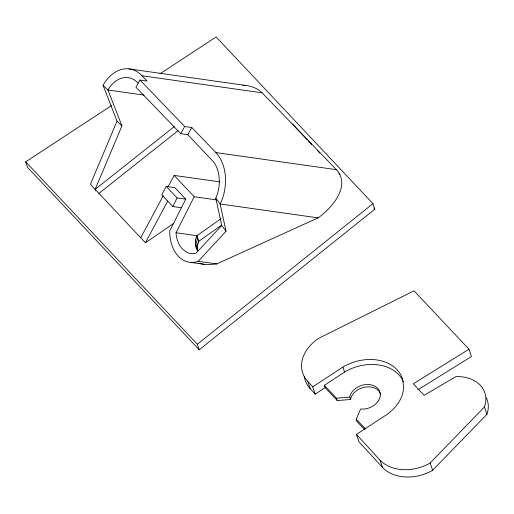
<?xml version="1.0" encoding="UTF-8"?>
<svg xmlns="http://www.w3.org/2000/svg" width="514" height="514" viewBox="0 0 514 514"><rect width="100%" height="100%" fill="white"/><g stroke="black" fill="none" stroke-linecap="round" stroke-linejoin="round"><path stroke-width="0.77" d="M197.871 250.459C194.626 246.251 194.877 240.372 196.958 235.72L220.93 218.72M197.434 250.389L197.562 245.229L198.834 241.265L221.515 225.19M403.4 381.729A41.377 31.181 -18.7 0 0 344.573 372.033L324.334 385.301L325.131 387.659L337.287 400.573L350.574 399.474L349.777 397.116L350.432 394.668A15.748 11.867 -18.7 0 1 368.872 384.543A15.748 11.867 -18.7 0 1 380.071 396.827A15.748 11.867 -18.7 0 1 363.584 409.093L360.59 409.035L356.221 419.186L357.018 421.544L364.612 429.614M350.574 399.474L351.235 397.02A15.748 11.867 -18.7 0 1 366.527 386.939A15.748 11.867 -18.7 0 1 380.656 394.225M190.514 262.365L204.443 264.344L210.38 264.53L216.741 263.926L318.089 217.885C331.671 208.298 351.3 185.991 336.439 169.691L262.134 92.822L141.98 75.77A38.955 27.326 -81.9 0 0 103.051 85.298L117.038 121.124L90.406 184.32L145.404 242.769L173.925 223.327M95.63 190.758L95.161 189.37L121.94 125.84L107.953 90.008L103.051 85.298M172.775 206.525L177.099 197.954L166.266 186.441L161.775 194.832L172.775 206.525L181.41 207.752M166.266 186.441L174.901 187.661L185.734 199.181L169.704 230.959A34.907 24.486 -81.9 0 0 198.25 261.298L216.741 263.926M141.98 75.77L147.062 81.051L139.969 80.043L135.921 87.181L180.658 133.653L187.751 134.662L213.875 162.199A30.185 21.17 -81.9 0 1 215.809 198.205L221.707 225.44L196.142 253.126L194.395 253.563A26.124 18.324 -81.9 0 1 185.997 251.899L181.603 248.153A26.124 18.324 -81.9 0 1 176.077 233.607L176.039 232.746L194.202 196.733L174.137 175.409L168.123 186.621M140.701 237.77L163.24 195.731M145.404 242.769L167.757 201.013M180.658 133.653L184.706 126.515L191.799 127.523L215.938 152.587L336.439 169.691M187.751 134.662L191.799 127.523M198.25 261.298L226.031 231.216L220.133 203.981L215.809 198.205M315.223 394.148L312.75 386.843L342.896 367.08A41.377 31.181 -18.7 0 1 402.269 378.15L403.676 386.207A41.377 31.181 -18.7 0 1 383.566 416.642L356.44 434.426L380.007 460.094A38.955 29.356 -18.7 0 0 428.413 463.988L430.16 462.966L484.471 406.972A34.907 26.304 -18.7 0 0 455.924 376.634L424.153 395.324L413.314 383.804L468.98 349.224L414.021 290.815L318.699 338.347A38.955 29.356 -18.7 0 0 307.79 381.433L310.263 388.745L315.223 394.148L325.131 387.659M356.44 434.426L358.913 441.732L382.48 467.406A38.955 29.356 -18.7 0 0 430.886 471.299L432.634 470.278L486.944 414.278A34.907 26.304 -18.7 0 0 486.321 397.746M372.946 203.647L374.822 209.198L199.226 349.79L197.35 344.245L372.946 203.647L216.131 36.989L159.803 73.913M95.161 189.37L174.4 126.502M98.926 193.425L178.165 130.55M199.226 349.79L27.576 167.371L25.7 161.82L111.525 105.563M417.824 389.85L471.454 356.53L468.98 349.224M324.334 385.301L336.49 398.215L349.777 397.116M242.82 85.273C249.83 85.568 257.084 87.74 262.134 92.822M129.11 68.908L245.91 85.485M144.087 95.141L107.953 90.008L109.726 87.245A30.185 21.17 -81.9 0 1 135.69 80.884L138.112 83.095M174.137 175.409L219.883 181.898M194.202 196.733L216.285 199.869M318.089 217.885L220.133 203.981L221.007 202.24A38.955 27.326 -81.9 0 0 215.938 152.587M177.099 197.954L185.734 199.181M176.039 232.746L196.958 235.72L198.834 241.265M199.072 263.367L204.443 264.344M117.038 121.124L121.94 125.84M139.969 80.043L184.706 126.515M373.723 208.029L374.822 209.198M292.582 124.131L307.321 139.795M308.413 140.958L311.69 144.44M317.144 150.236L319.875 153.14M338.983 173.443L340.075 174.606M356.221 419.186L365.441 428.984M25.7 161.82L197.35 344.245M307.79 381.433L312.75 386.843M221.707 225.44L226.031 231.216M484.471 406.972L486.944 414.278M430.16 462.966L432.634 470.278M380.007 460.094L382.48 467.406M342.896 367.08L344.573 372.033M336.49 398.215L337.287 400.573M196.592 236.524L198.475 242.068M195.686 239.685L197.562 245.229M195.359 242.711L197.241 248.256M195.622 245.551L197.26 250.402M310.263 388.745A38.955 29.356 -18.7 0 1 304.237 376.383"/></g></svg>
